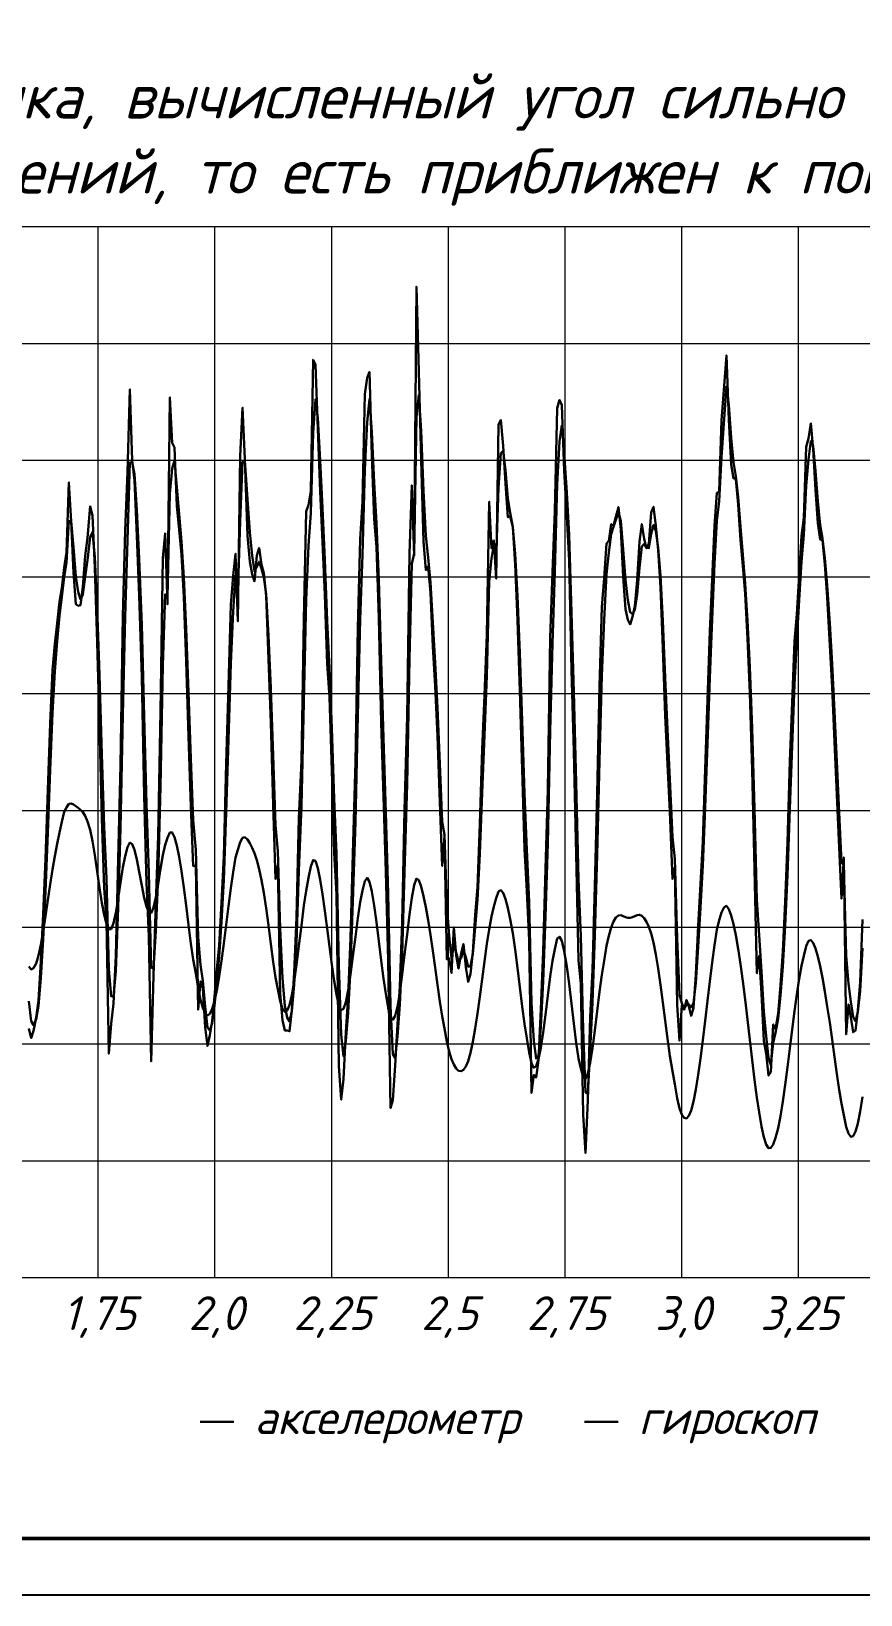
# Model space of a CAD drawing. Header units: inches. Extents: x -14 to 5184, y -66 to 1689.
# Drawn here: x 4973.5 to 5047.2, y 415.2 to 554.2 of the extents above; entities that cross this region are included whole.
import ezdxf

# ---------------------------------------------------------------- set-up
doc = ezdxf.new("R2010")
doc.units = ezdxf.units.IN
doc.header["$MEASUREMENT"] = 0
doc.layers.add('Видимые тонкие (ГОСТ)', color=7, linetype='Continuous', lineweight=25)
doc.layers.add('Видимый контур (ГОСТ)', color=7, linetype='Continuous', lineweight=50)
doc.styles.add('Standart 3.0', font='gost_b.ttf', dxfattribs={"oblique": 15, "height": 3})

msp = doc.modelspace()

# ---------------------------------------------------------------- linework, layer by layer
at = {"layer": 'Видимые тонкие (ГОСТ)', "transparency": 33554684}
msp.add_line((4590.0592, 415.2356), (5184.0592, 415.2356), dxfattribs=at)
at = {"layer": 'Видимые тонкие (ГОСТ)', "color": 254, "lineweight": 18}
for points in [[(4906.8323, 536.8001), (5166.2073, 536.8001)], [(4979.4573, 443.4251), (4979.4573, 536.8001)], [(4979.4573, 443.4251), (4979.4573, 536.8001)], [(4989.8323, 443.4251), (4989.8323, 536.8001)], [(4989.8323, 443.4251), (4989.8323, 536.8001)], [(5000.2073, 443.4251), (5000.2073, 536.8001)], [(5000.2073, 443.4251), (5000.2073, 536.8001)], [(5010.5823, 443.4251), (5010.5823, 536.8001)], [(5020.9573, 443.4251), (5020.9573, 536.8001)], [(5031.3323, 443.4251), (5031.3323, 536.8001)], [(5041.7073, 443.4251), (5041.7073, 536.8001)], [(4906.8323, 526.4251), (5166.2073, 526.4251)], [(5010.5823, 443.4251), (5010.5823, 526.4251)], [(5020.9573, 443.4251), (5020.9573, 526.4251)], [(5031.3323, 443.4251), (5031.3323, 526.4251)], [(5041.7073, 443.4251), (5041.7073, 526.4251)], [(4906.8323, 516.0501), (5162.0823, 516.0501)], [(4906.8323, 516.0501), (5162.0823, 516.0501)], [(4906.8323, 516.0501), (5166.2073, 516.0501)], [(4906.8323, 505.6751), (5166.2073, 505.6751)], [(4906.8323, 495.3001), (5166.2073, 495.3001)], [(4906.8323, 484.9251), (5166.2073, 484.9251)], [(4906.8323, 474.5501), (5166.2073, 474.5501)], [(4906.8323, 474.5501), (5166.2073, 474.5501)], [(4906.8323, 464.1751), (5166.2073, 464.1751)], [(4906.8323, 453.8001), (5166.2073, 453.8001)], [(4906.8323, 453.8001), (5166.2073, 453.8001)], [(4906.8323, 443.4251), (5166.2073, 443.4251)], [(4906.8323, 443.4251), (5166.2073, 443.4251)], [(4906.8323, 443.4251), (5166.2073, 443.4251)]]:
    msp.add_lwpolyline(points, dxfattribs=at)
at = {"layer": 'Видимый контур (ГОСТ)', "transparency": 33554684}
msp.add_line((4610.0592, 420.2356), (5179.0592, 420.2356), dxfattribs=at)
at = {"layer": 'Видимый контур (ГОСТ)', "ltscale": 0.5}
msp.add_lwpolyline([(4894.5592, 556.9022), (5179.0592, 556.9022), (5179.0592, 420.2356), (4894.5592, 420.2356)], close=True, dxfattribs=at)
at = {"layer": 'Видимый контур (ГОСТ)', "color": 163, "lineweight": 30, "true_color": 0x4285f4}
for points in [[(4973.3027, 465.5544), (4973.5114, 464.6891), (4973.7201, 465.3503), (4973.9288, 466.5176), (4974.1375, 468.0441), (4974.3462, 471.5134), (4974.5549, 475.6969), (4974.7636, 480.6232), (4974.9723, 486.7413), (4975.181, 492.6472), (4975.3897, 497.3776), (4975.5984, 499.7367), (4975.8071, 501.5488), (4976.0158, 503.4671), (4976.2245, 504.6589), (4976.4332, 506.5201), (4976.6419, 507.871), (4976.8506, 514.0626), (4977.0593, 510.5811), (4977.2679, 506.0589), (4977.4766, 503.2549), (4977.6853, 503.1161), (4977.894, 503.1692), (4978.1027, 504.7854), (4978.3114, 507.5527), (4978.5201, 509.1567), (4978.7288, 511.9443), (4978.9375, 511.128), (4979.1462, 506.4833), (4979.3549, 499.8591), (4979.5636, 492.4798), (4979.7723, 484.1945), (4979.981, 478.0478), (4980.1897, 475.0846), (4980.3984, 463.3178), (4980.6071, 465.9544), (4980.8158, 467.7625), (4981.0245, 472.0031), (4981.2332, 480.5987), (4981.4419, 488.9494), (4981.6506, 502.1896), (4981.8593, 509.8097), (4982.068, 514.9769), (4982.2767, 522.3357), (4982.4854, 516.0135), (4982.6941, 514.234), (4982.9028, 509.324), (4983.1115, 504.0345), (4983.3202, 496.7572), (4983.5289, 486.2148), (4983.7376, 478.5212), (4983.9463, 473.7582), (4984.155, 462.6158), (4984.3637, 470.2522), (4984.5724, 476.6968), (4984.7811, 482.6598), (4984.9898, 493.7084), (4985.1985, 507.3241), (4985.4072, 509.5444), (4985.6159, 503.2304), (4985.8246, 521.6215), (4986.0333, 517.5808), (4986.242, 517.1564), (4986.4507, 512.0015), (4986.6594, 509.8424), (4986.8681, 507.6629), (4987.0768, 503.8671), (4987.2855, 498.1816), (4987.4942, 491.4962), (4987.7029, 485.2883), (4987.9116, 479.9783), (4988.1202, 480.0395), (4988.329, 467.2197), (4988.5376, 469.7461), (4988.7463, 469.1175), (4988.955, 465.6565), (4989.1637, 463.9953), (4989.3724, 464.9422), (4989.5811, 466.2075), (4989.7898, 468.3869), (4989.9985, 470.8358), (4990.2072, 472.9215), (4990.4159, 476.7417), (4990.6246, 480.8599), (4990.8333, 489.0759), (4991.042, 495.9899), (4991.2507, 503.1896), (4991.4594, 505.7568), (4991.6681, 507.7323), (4991.8768, 501.7366), (4992.0855, 516.4135), (4992.2942, 520.6991), (4992.5029, 516.1646), (4992.7116, 509.3363), (4992.9203, 507.0343), (4993.129, 505.9078), (4993.3377, 505.2711), (4993.5464, 507.569), (4993.7551, 508.2424), (4993.9638, 506.765), (4994.1725, 505.9976), (4994.3812, 503.9896), (4994.5899, 498.3531), (4994.7986, 492.7206), (4995.0073, 485.4393), (4995.216, 478.8192), (4995.4247, 480.0273), (4995.6334, 468.6522), (4995.8421, 466.2728), (4996.0508, 465.3626), (4996.2595, 465.3626), (4996.4682, 465.2973), (4996.6769, 467.1788), (4996.8856, 470.5297), (4997.0943, 475.4193), (4997.303, 484.2434), (4997.5117, 489.3371), (4997.7204, 501.8835), (4997.9291, 511.479), (4998.1378, 512.0709), (4998.3465, 513.3157), (4998.5552, 524.9683), (4998.7639, 524.5112), (4998.9726, 518.8175), (4999.1813, 513.2708), (4999.3899, 508.7853), (4999.5987, 504.0875), (4999.8073, 497.9408), (5000.016, 494.9858), (5000.2247, 488.4841), (5000.4334, 481.1497), (5000.6421, 477.4927), (5000.8508, 462.2158), (5001.0595, 459.2282), (5001.2682, 461.0322), (5001.4769, 465.2116), (5001.6856, 468.4441), (5001.8943, 473.5786), (5002.103, 481.0558), (5002.3117, 489.2514), (5002.5204, 501.1366), (5002.7291, 509.0016), (5002.9378, 512.3647), (5003.1465, 521.9235), (5003.3552, 523.3683), (5003.5639, 523.8867), (5003.7726, 516.4666), (5003.9813, 510.7974), (5004.19, 508.3322), (5004.3987, 502.0509), (5004.6074, 492.7084), (5004.8161, 486.1658), (5005.0248, 479.464), (5005.2335, 471.5827), (5005.4422, 458.4731), (5005.6509, 459.171), (5005.8596, 462.2607), (5006.0683, 465.8891), (5006.277, 469.3094), (5006.4857, 475.0112), (5006.6944, 484.9414), (5006.9031, 493.2716), (5007.1118, 507.7404), (5007.3205, 513.8096), (5007.5292, 507.5527), (5007.7379, 531.4496), (5007.9466, 523.9153), (5008.1553, 516.0544), (5008.364, 508.8383), (5008.5727, 506.2833), (5008.7814, 506.5976), (5008.9901, 504.263), (5009.1988, 499.4795), (5009.4075, 495.9736), (5009.6162, 491.537), (5009.8249, 485.672), (5010.0336, 479.9946), (5010.2423, 482.6598), (5010.451, 471.6889), (5010.6596, 471.7909), (5010.8683, 470.4767), (5011.077, 474.5214), (5011.2857, 472.0684), (5011.4944, 470.8766), (5011.7031, 472.2154), (5011.9118, 473.0561), (5012.1205, 470.995), (5012.3292, 469.6889), (5012.5379, 470.391), (5012.7466, 472.3174), (5012.9553, 475.6438), (5013.164, 478.1008), (5013.3727, 483.6884), (5013.5814, 490.3697), (5013.7901, 495.1328), (5013.9988, 500.5652), (5014.2075, 512.3484), (5014.4162, 508.2098), (5014.6249, 508.92), (5014.8336, 505.5201), (5015.0423, 519.1808), (5015.251, 519.6175), (5015.4597, 517.3196), (5015.6684, 513.9606), (5015.8771, 510.9729), (5016.0858, 511.0586), (5016.2945, 510.0791), (5016.5032, 506.8139), (5016.7119, 501.8264), (5016.9206, 495.5532), (5017.1293, 488.5575), (5017.338, 481.5252), (5017.5467, 477.758), (5017.7554, 473.3867), (5017.9641, 459.8281), (5018.1728, 461.4281), (5018.3815, 461.1872), (5018.5902, 462.7341), (5018.7989, 467.2605), (5019.0076, 472.3827), (5019.2163, 479.7049), (5019.425, 486.7699), (5019.6337, 500.2591), (5019.8424, 506.1242), (5020.0511, 511.5117), (5020.2598, 520.6623), (5020.4685, 521.3929), (5020.6772, 520.9399), (5020.8859, 515.1075), (5021.0946, 511.0342), (5021.3033, 507.1282), (5021.5119, 497.398), (5021.7207, 490.1901), (5021.9294, 480.9987), (5022.138, 471.6154), (5022.3467, 469.5257), (5022.5554, 457.918), (5022.7641, 454.4732), (5022.9728, 459.1669), (5023.1815, 466.5544), (5023.3902, 470.7664), (5023.5989, 478.1988), (5023.8076, 486.4433), (5024.0163, 495.9532), (5024.225, 502.9896), (5024.4337, 505.5732), (5024.6424, 508.6424), (5024.8511, 508.8832), (5025.0598, 510.3607), (5025.2685, 510.2097), (5025.4772, 511.0219), (5025.6859, 511.8831), (5025.8946, 509.8832), (5026.1033, 505.667), (5026.312, 502.8059), (5026.5207, 501.8672), (5026.7294, 501.4468), (5026.9381, 502.1325), (5027.1468, 503.0712), (5027.3555, 505.3732), (5027.5642, 508.822), (5027.7729, 510.3607), (5027.9816, 509.0547), (5028.1903, 508.2139), (5028.399, 508.6139), (5028.6077, 511.3852), (5028.8164, 511.9035), (5029.0251, 510.2015), (5029.2338, 508.0343), (5029.4425, 504.765), (5029.6512, 499.3285), (5029.8599, 493.3492), (5030.0686, 489.0432), (5030.2773, 484.8312), (5030.486, 478.8314), (5030.6947, 479.8559), (5030.9034, 467.6645), (5031.1121, 464.4647), (5031.3208, 467.5951), (5031.5295, 467.2115), (5031.7382, 468.0849), (5031.9469, 467.4972), (5032.1556, 466.6646), (5032.3643, 467.3707), (5032.573, 470.3583), (5032.7816, 474.6724), (5032.9904, 478.3702), (5033.199, 482.1701), (5033.4077, 488.582), (5033.6164, 494.7124), (5033.8251, 500.8509), (5034.0338, 505.4548), (5034.2425, 510.1975), (5034.4512, 513.132), (5034.6599, 513.2586), (5034.8686, 519.5603), (5035.0773, 522.6378), (5035.286, 525.3479), (5035.4947, 519.642), (5035.7034, 515.6585), (5035.9121, 514.434), (5036.1208, 514.3606), (5036.3295, 512.1035), (5036.5382, 508.9363), (5036.7469, 506.6425), (5036.9556, 504.1814), (5037.1643, 500.2101), (5037.373, 495.3695), (5037.5817, 488.5412), (5037.7904, 479.7293), (5037.9991, 470.4563), (5038.2078, 472.0113), (5038.4165, 468.6441), (5038.6252, 464.4565), (5038.8339, 463.3219), (5039.0426, 461.3587), (5039.2513, 461.6689), (5039.46, 465.9095), (5039.6687, 465.4973), (5039.8774, 466.8605), (5040.0861, 469.3869), (5040.2948, 472.3827), (5040.5035, 476.7948), (5040.7122, 482.0884), (5040.9209, 489.3085), (5041.1296, 494.5042), (5041.3383, 499.9571), (5041.547, 502.3529), (5041.7557, 505.8262), (5041.9644, 509.3322), (5042.1731, 510.9199), (5042.3818, 517.2298), (5042.5905, 517.9604), (5042.7992, 519.3318), (5043.0079, 517.0339), (5043.2166, 513.4096), (5043.4253, 510.4342), (5043.634, 508.9893), (5043.8427, 508.9404), (5044.0513, 506.7772), (5044.2601, 503.8753), (5044.4687, 499.5775), (5044.6774, 495.8838), (5044.8861, 491.0268), (5045.0948, 486.3209), (5045.3035, 481.6231), (5045.5122, 477.0805), (5045.7209, 480.7456), (5045.9296, 465.0238), (5046.1383, 467.6931), (5046.347, 466.5666), (5046.5557, 465.2075), (5046.7644, 465.3667), (5046.9731, 467.1339), (5047.1818, 469.6522), (5047.3905, 475.2234)], [(4988.5204, 430.5998), (4991.5204, 430.5998)]]:
    msp.add_lwpolyline(points, dxfattribs=at)
at = {"layer": 'Видимый контур (ГОСТ)', "color": 40, "lineweight": 30, "true_color": 0xf4b400}
msp.add_lwpolyline([(4973.3027, 467.9829), (4973.5114, 466.2075), (4973.7201, 465.832), (4973.9288, 466.383), (4974.1375, 467.5666), (4974.3462, 470.0195), (4974.5549, 473.4602), (4974.7636, 477.709), (4974.9723, 482.9292), (4975.181, 488.4922), (4975.3897, 493.5941), (4975.5984, 497.2633), (4975.8071, 499.953), (4976.0158, 502.2182), (4976.2245, 503.912), (4976.4332, 505.6548), (4976.6419, 506.9649), (4976.8506, 510.6627), (4977.0593, 510.6383), (4977.2679, 508.3077), (4977.4766, 505.7119), (4977.6853, 504.3365), (4977.894, 503.663), (4978.1027, 504.112), (4978.3114, 505.6711), (4978.5201, 507.169), (4978.7288, 509.1893), (4978.9375, 509.6587), (4979.1462, 507.4384), (4979.3549, 502.9325), (4979.5636, 496.9735), (4979.7723, 489.9167), (4979.981, 483.4516), (4980.1897, 478.8682), (4980.3984, 470.8318), (4980.6071, 468.4155), (4980.8158, 468.3502), (4981.0245, 470.644), (4981.2332, 476.256), (4981.4419, 483.3047), (4981.6506, 493.4226), (4981.8593, 502.1243), (4982.068, 508.9485), (4982.2767, 515.8462), (4982.4854, 515.8584), (4982.6941, 514.7932), (4982.9028, 511.6341), (4983.1115, 507.2792), (4983.3202, 501.4142), (4983.5289, 493.2594), (4983.7376, 485.5128), (4983.9463, 479.3906), (4984.155, 470.9583), (4984.3637, 470.8522), (4984.5724, 474.2234), (4984.7811, 479.0273), (4984.9898, 487.0474), (4985.1985, 497.798), (4985.4072, 504.1365), (4985.6159, 503.9855), (4985.8246, 513.0504), (4986.0333, 515.3156), (4986.242, 516.0258), (4986.4507, 513.6422), (4986.6594, 511.2342), (4986.8681, 508.8179), (4987.0768, 505.6181), (4987.2855, 501.0876), (4987.4942, 495.4389), (4987.7029, 489.533), (4987.9116, 484.0516), (4988.1202, 481.415), (4988.329, 473.6643), (4988.5376, 471.195), (4988.7463, 469.791), (4988.955, 467.4931), (4989.1637, 465.636), (4989.3724, 465.3626), (4989.5811, 466.0075), (4989.7898, 467.5503), (4989.9985, 469.6808), (4990.2072, 471.9011), (4990.4159, 475.0193), (4990.6246, 478.7171), (4990.8333, 484.7251), (4991.042, 491.186), (4991.2507, 497.9776), (4991.4594, 502.5896), (4991.6681, 505.814), (4991.8768, 504.1038), (4992.0855, 510.5974), (4992.2942, 515.8544), (4992.5029, 516.0258), (4992.7116, 512.581), (4992.9203, 509.6465), (4993.129, 507.5731), (4993.3377, 506.1772), (4993.5464, 506.5609), (4993.7551, 507.0139), (4993.9638, 506.4017), (4994.1725, 505.6303), (4994.3812, 504.1365), (4994.5899, 500.4754), (4994.7986, 495.7777), (4995.0073, 489.8065), (4995.216, 483.6231), (4995.4247, 481.2966), (4995.6334, 474.4438), (4995.8421, 470.0277), (4996.0508, 467.5503), (4996.2595, 466.5136), (4996.4682, 466.1544), (4996.6769, 467.1013), (4996.8856, 469.4277), (4997.0943, 473.1663), (4997.303, 479.5538), (4997.5117, 485.3373), (4997.7204, 494.5002), (4997.9291, 503.6426), (4998.1378, 508.4384), (4998.3465, 511.3729), (4998.5552, 518.4624), (4998.7639, 521.4501), (4998.9726, 519.8134), (4999.1813, 516.0217), (4999.3899, 511.7688), (4999.5987, 507.1935), (4999.8073, 501.7815), (5000.016, 497.5776), (5000.2247, 492.2309), (5000.4334, 485.9658), (5000.6421, 481.113), (5000.8508, 471.1828), (5001.0595, 464.9993), (5001.2682, 463.0729), (5001.4769, 464.4361), (5001.6856, 466.9666), (5001.8943, 470.9705), (5002.103, 476.8233), (5002.3117, 483.8965), (5002.5204, 493.3573), (5002.7291, 501.8835), (5002.9378, 507.6425), (5003.1465, 515.1973), (5003.3552, 519.4297), (5003.5639, 521.4786), (5003.7726, 518.5481), (5003.9813, 514.0544), (5004.19, 510.4464), (5004.3987, 505.4099), (5004.6074, 498.202), (5004.8161, 491.386), (5005.0248, 484.7373), (5005.2335, 477.5417), (5005.4422, 467.5747), (5005.6509, 463.2729), (5005.8596, 462.9464), (5006.0683, 464.832), (5006.277, 467.6931), (5006.4857, 472.146), (5006.6944, 479.4314), (5006.9031, 487.2433), (5007.1118, 498.3816), (5007.3205, 506.8262), (5007.5292, 507.7649), (5007.7379, 519.8909), (5007.9466, 521.8378), (5008.1553, 518.6583), (5008.364, 513.3239), (5008.5727, 509.3118), (5008.7814, 507.3894), (5008.9901, 505.1691), (5009.1988, 501.6141), (5009.4075, 498.0469), (5009.6162, 494.0267), (5009.8249, 489.1045), (5010.0336, 483.8965), (5010.2423, 482.7415), (5010.451, 476.6315), (5010.6596, 473.7704), (5010.8683, 471.7827), (5011.077, 472.901), (5011.2857, 472.3133), (5011.4944, 471.497), (5011.7031, 471.8399), (5011.9118, 472.5133), (5012.1205, 471.8888), (5012.3292, 471.0277), (5012.5379, 471.0807), (5012.7466, 472.1868), (5012.9553, 474.5091), (5013.164, 476.9784), (5013.3727, 481.0762), (5013.5814, 486.5005), (5013.7901, 491.5982), (5013.9988, 496.8756), (5014.2075, 505.2507), (5014.4162, 507.3037), (5014.6249, 508.5526), (5014.8336, 507.4098), (5015.0423, 513.5851), (5015.251, 516.6625), (5015.4597, 516.8747), (5015.6684, 515.1442), (5015.8771, 512.6627), (5016.0858, 511.3648), (5016.2945, 510.1036), (5016.5032, 507.7241), (5016.7119, 503.9691), (5016.9206, 498.9), (5017.1293, 492.8717), (5017.338, 486.4229), (5017.5467, 481.4599), (5017.7554, 476.7784), (5017.9641, 467.836), (5018.1728, 464.4239), (5018.3815, 462.8729), (5018.5902, 463.1096), (5018.7989, 465.7013), (5019.0076, 469.7175), (5019.2163, 475.4928), (5019.425, 481.9905), (5019.6337, 491.9696), (5019.8424, 499.7448), (5020.0511, 506.1486), (5020.2598, 513.8749), (5020.4685, 517.7155), (5020.6772, 519.144), (5020.8859, 516.6707), (5021.0946, 513.1769), (5021.3033, 509.3771), (5021.5119, 502.5161), (5021.7207, 495.4634), (5021.9294, 487.3739), (5022.138, 478.8029), (5022.3467, 473.7092), (5022.5554, 465.4442), (5022.7641, 459.873), (5022.9728, 459.7547), (5023.1815, 463.6321), (5023.3902, 467.8523), (5023.5989, 473.8153), (5023.8076, 480.9864), (5024.0163, 489.3289), (5024.225, 496.9164), (5024.4337, 501.8631), (5024.6424, 505.9242), (5024.8511, 507.8425), (5025.0598, 509.4628), (5025.2685, 510.1117), (5025.4772, 510.7485), (5025.6859, 511.4015), (5025.8946, 510.6505), (5026.1033, 508.1159), (5026.312, 505.4181), (5026.5207, 503.6141), (5026.7294, 502.5284), (5026.9381, 502.357), (5027.1468, 502.757), (5027.3555, 504.112), (5027.5642, 506.4874), (5027.7729, 508.3812), (5027.9816, 508.6057), (5028.1903, 508.2506), (5028.399, 508.218), (5028.6077, 509.4995), (5028.8164, 510.2995), (5029.0251, 509.724), (5029.2338, 508.2506), (5029.4425, 505.7895), (5029.6512, 501.7692), (5029.8599, 496.749), (5030.0686, 492.1003), (5030.2773, 487.7004), (5030.486, 482.5823), (5030.6947, 480.6354), (5030.9034, 473.5378), (5031.1121, 468.542), (5031.3208, 467.8033), (5031.5295, 467.3625), (5031.7382, 467.6931), (5031.9469, 467.7053), (5032.1556, 467.4237), (5032.3643, 467.7992), (5032.573, 469.6155), (5032.7816, 472.7908), (5032.9904, 476.3091), (5033.199, 480.0436), (5033.4077, 485.1822), (5033.6164, 490.8268), (5033.8251, 496.7082), (5034.0338, 501.9121), (5034.2425, 506.8343), (5034.4512, 510.6668), (5034.6599, 512.3933), (5034.8686, 516.3074), (5035.0773, 519.7073), (5035.286, 522.5888), (5035.4947, 520.9725), (5035.7034, 518.0298), (5035.9121, 515.8544), (5036.1208, 514.6218), (5036.3295, 512.7565), (5036.5382, 510.1607), (5036.7469, 507.6425), (5036.9556, 505.0956), (5037.1643, 501.7611), (5037.373, 497.6755), (5037.5817, 492.2145), (5037.7904, 485.0842), (5037.9991, 476.9744), (5038.2078, 473.8439), (5038.4165, 470.6073), (5038.6252, 467.0564), (5038.8339, 464.8728), (5039.0426, 462.9464), (5039.2513, 462.3219), (5039.46, 464.2688), (5039.6687, 465.1748), (5039.8774, 466.4401), (5040.0861, 468.4645), (5040.2948, 471.0685), (5040.5035, 474.6642), (5040.7122, 479.1702), (5040.9209, 485.0679), (5041.1296, 490.6309), (5041.3383, 496.1042), (5041.547, 499.9816), (5041.7557, 503.5937), (5041.9644, 507.0302), (5042.1731, 509.422), (5042.3818, 513.7565), (5042.5905, 516.0911), (5042.7992, 517.7522), (5043.0079, 517.2747), (5043.2166, 515.083), (5043.4253, 512.4015), (5043.634, 510.2709), (5043.8427, 509.0832), (5044.0513, 507.3323), (5044.2601, 504.9324), (5044.4687, 501.5366), (5044.6774, 497.9572), (5044.8861, 493.7247), (5045.0948, 489.2636), (5045.3035, 484.7332), (5045.5122, 480.3089), (5045.7209, 480.011), (5045.9296, 471.995), (5046.1383, 469.542), (5046.347, 467.9094), (5046.5557, 466.5911), (5046.7644, 466.1789), (5046.9731, 467.0237), (5047.1818, 468.8604), (5047.3905, 472.6929)], dxfattribs=at)
at = {"layer": 'Видимый контур (ГОСТ)', "color": 22, "lineweight": 30, "true_color": 0xdb4437}
for points in [[(4973.3027, 471.0603), (4973.5114, 470.8032), (4973.7201, 470.9093), (4973.9288, 471.3215), (4974.1375, 472.0276), (4974.3462, 472.9868), (4974.5549, 474.1867), (4974.7636, 475.5213), (4974.9723, 476.9376), (4975.181, 478.3457), (4975.3897, 479.664), (4975.5984, 480.8599), (4975.8071, 481.9497), (4976.0158, 482.97), (4976.2245, 483.9169), (4976.4332, 484.7944), (4976.6419, 485.1985), (4976.8506, 485.5005), (4977.0593, 485.5332), (4977.2679, 485.4475), (4977.4766, 485.3128), (4977.6853, 485.1618), (4977.894, 484.9822), (4978.1027, 484.7577), (4978.3114, 484.4353), (4978.5201, 483.9455), (4978.7288, 483.2067), (4978.9375, 482.2068), (4979.1462, 480.9415), (4979.3549, 479.5089), (4979.5636, 478.0478), (4979.7723, 476.7172), (4979.981, 475.656), (4980.1897, 474.8602), (4980.3984, 474.3336), (4980.6071, 474.3745), (4980.8158, 474.901), (4981.0245, 475.8315), (4981.2332, 477.1009), (4981.4419, 478.5008), (4981.6506, 479.8559), (4981.8593, 480.8681), (4982.068, 481.668), (4982.2767, 482.0721), (4982.4854, 481.9252), (4982.6941, 481.4191), (4982.9028, 480.5701), (4983.1115, 479.464), (4983.3202, 478.2518), (4983.5289, 477.1458), (4983.7376, 476.3866), (4983.9463, 475.8928), (4984.155, 475.8071), (4984.3637, 476.3009), (4984.5724, 477.1947), (4984.7811, 478.3661), (4984.9898, 479.7212), (4985.1985, 480.9497), (4985.4072, 481.8803), (4985.6159, 482.4802), (4985.8246, 482.9741), (4986.0333, 482.9741), (4986.242, 482.5537), (4986.4507, 481.8109), (4986.6594, 480.7946), (4986.8681, 479.5375), (4987.0768, 478.0886), (4987.2855, 476.4682), (4987.4942, 474.754), (4987.7029, 473.101), (4987.9116, 471.6848), (4988.1202, 470.4277), (4988.329, 469.1216), (4988.5376, 468.1013), (4988.7463, 467.3707), (4988.955, 466.9095), (4989.1637, 466.6891), (4989.3724, 466.836), (4989.5811, 467.2809), (4989.7898, 467.987), (4989.9985, 468.9624), (4990.2072, 470.1583), (4990.4159, 471.5542), (4990.6246, 473.1092), (4990.8333, 474.7663), (4991.042, 476.4274), (4991.2507, 478.0029), (4991.4594, 479.4436), (4991.6681, 480.7497), (4991.8768, 481.4109), (4992.0855, 482.0925), (4992.2942, 482.5006), (4992.5029, 482.5374), (4992.7116, 482.3374), (4992.9203, 482.015), (4993.129, 481.6068), (4993.3377, 481.113), (4993.5464, 480.4926), (4993.7551, 479.7089), (4993.9638, 478.7335), (4994.1725, 477.5988), (4994.3812, 476.2519), (4994.5899, 474.7173), (4994.7986, 473.0766), (4995.0073, 471.4685), (4995.216, 470.0889), (4995.4247, 469.0318), (4995.6334, 467.9666), (4995.8421, 467.3054), (4996.0508, 467.0197), (4996.2595, 467.138), (4996.4682, 467.6319), (4996.6769, 468.5012), (4996.8856, 469.7257), (4997.0943, 471.2113), (4997.303, 472.9051), (4997.5117, 474.6887), (4997.7204, 476.4682), (4997.9291, 477.7702), (4998.1378, 478.9375), (4998.3465, 479.9293), (4998.5552, 480.5089), (4998.7639, 480.4395), (4998.9726, 479.7946), (4999.1813, 478.7498), (4999.3899, 477.4805), (4999.5987, 476.0152), (4999.8073, 474.4438), (5000.016, 472.8398), (5000.2247, 471.2358), (5000.4334, 469.7869), (5000.6421, 468.5584), (5000.8508, 467.5992), (5001.0595, 467.1829), (5001.2682, 467.3013), (5001.4769, 467.889), (5001.6856, 468.942), (5001.8943, 470.3338), (5002.103, 471.9582), (5002.3117, 473.6806), (5002.5204, 475.3622), (5002.7291, 476.7621), (5002.9378, 477.7988), (5003.1465, 478.6273), (5003.3552, 478.9212), (5003.5639, 478.5661), (5003.7726, 477.7172), (5003.9813, 476.4805), (5004.19, 474.9908), (5004.3987, 473.3174), (5004.6074, 471.6031), (5004.8161, 470.0032), (5005.0248, 468.6278), (5005.2335, 467.3911), (5005.4422, 466.5217), (5005.6509, 466.3258), (5005.8596, 466.685), (5006.0683, 467.5135), (5006.277, 468.7543), (5006.4857, 470.342), (5006.6944, 472.1215), (5006.9031, 473.9051), (5007.1118, 475.6846), (5007.3205, 477.1458), (5007.5292, 478.2967), (5007.7379, 478.8641), (5007.9466, 478.7335), (5008.1553, 478.1539), (5008.364, 477.3049), (5008.5727, 476.3213), (5008.7814, 475.1867), (5008.9901, 473.8765), (5009.1988, 472.4562), (5009.4075, 470.9624), (5009.6162, 469.4318), (5009.8249, 467.9421), (5010.0336, 466.636), (5010.2423, 465.5585), (5010.451, 464.3953), (5010.6596, 463.5178), (5010.8683, 462.8362), (5011.077, 462.3341), (5011.2857, 461.9913), (5011.4944, 461.7954), (5011.7031, 461.7587), (5011.9118, 461.8893), (5012.1205, 462.1627), (5012.3292, 462.6403), (5012.5379, 463.379), (5012.7466, 464.3545), (5012.9553, 465.5381), (5013.164, 466.885), (5013.3727, 468.3706), (5013.5814, 469.9257), (5013.7901, 471.4929), (5013.9988, 473.0766), (5014.2075, 474.3581), (5014.4162, 475.505), (5014.6249, 476.3866), (5014.8336, 477.1335), (5015.0423, 477.709), (5015.251, 477.8355), (5015.4597, 477.5988), (5015.6684, 477.0519), (5015.8771, 476.2642), (5016.0858, 475.2724), (5016.2945, 474.0316), (5016.5032, 472.5623), (5016.7119, 470.9501), (5016.9206, 469.2236), (5017.1293, 467.5094), (5017.338, 465.9626), (5017.5467, 464.7014), (5017.7554, 463.4116), (5017.9641, 462.477), (5018.1728, 462.0607), (5018.3815, 462.1954), (5018.5902, 462.8076), (5018.7989, 463.8402), (5019.0076, 465.1871), (5019.2163, 466.7544), (5019.425, 468.4686), (5019.6337, 470.1624), (5019.8424, 471.5542), (5020.0511, 472.5949), (5020.2598, 473.5378), (5020.4685, 473.6969), (5020.6772, 473.3337), (5020.8859, 472.4194), (5021.0946, 471.0685), (5021.3033, 469.5134), (5021.5119, 467.7747), (5021.7207, 465.9911), (5021.9294, 464.2769), (5022.138, 462.8892), (5022.3467, 461.9831), (5022.5554, 461.2403), (5022.7641, 461.073), (5022.9728, 461.5464), (5023.1815, 462.4974), (5023.3902, 463.8035), (5023.5989, 465.3789), (5023.8076, 467.089), (5024.0163, 468.8073), (5024.225, 470.3216), (5024.4337, 471.5623), (5024.6424, 472.9051), (5024.8511, 473.7826), (5025.0598, 474.5091), (5025.2685, 475.0561), (5025.4772, 475.4234), (5025.6859, 475.5907), (5025.8946, 475.603), (5026.1033, 475.5254), (5026.312, 475.4356), (5026.5207, 475.3826), (5026.7294, 475.3826), (5026.9381, 475.4316), (5027.1468, 475.5213), (5027.3555, 475.6152), (5027.5642, 475.656), (5027.7729, 475.5703), (5027.9816, 475.3458), (5028.1903, 475.0234), (5028.399, 474.5949), (5028.6077, 473.9949), (5028.8164, 473.1868), (5029.0251, 472.1297), (5029.2338, 470.8807), (5029.4425, 469.44), (5029.6512, 467.8645), (5029.8599, 466.2483), (5030.0686, 464.6565), (5030.2773, 463.1259), (5030.486, 461.7587), (5030.6947, 460.5873), (5030.9034, 459.3588), (5031.1121, 458.4363), (5031.3208, 457.9058), (5031.5295, 457.62), (5031.7382, 457.5588), (5031.9469, 457.7792), (5032.1556, 458.2608), (5032.3643, 459.0649), (5032.573, 460.1383), (5032.7816, 461.4321), (5032.9904, 462.8933), (5033.199, 464.5014), (5033.4077, 466.236), (5033.6164, 467.9992), (5033.8251, 469.7338), (5034.0338, 471.3991), (5034.2425, 472.9623), (5034.4512, 474.3255), (5034.6599, 475.1867), (5034.8686, 475.8438), (5035.0773, 476.3213), (5035.286, 476.4397), (5035.4947, 476.154), (5035.7034, 475.5785), (5035.9121, 474.8275), (5036.1208, 473.852), (5036.3295, 472.6398), (5036.5382, 471.2685), (5036.7469, 469.7461), (5036.9556, 468.1094), (5037.1643, 466.334), (5037.373, 464.5504), (5037.5817, 462.7709), (5037.7904, 460.9873), (5037.9991, 459.4036), (5038.2078, 458.1057), (5038.4165, 456.8323), (5038.6252, 455.8773), (5038.8339, 455.2487), (5039.0426, 454.9059), (5039.2513, 454.9344), (5039.46, 455.2406), (5039.6687, 455.8283), (5039.8774, 456.6772), (5040.0861, 457.7711), (5040.2948, 459.0649), (5040.5035, 460.5301), (5040.7122, 462.1178), (5040.9209, 463.779), (5041.1296, 465.4646), (5041.3383, 467.085), (5041.547, 468.591), (5041.7557, 469.9665), (5041.9644, 471.1011), (5042.1731, 471.995), (5042.3818, 472.8602), (5042.5905, 473.3255), (5042.7992, 473.4031), (5043.0079, 473.1623), (5043.2166, 472.6439), (5043.4253, 471.9378), (5043.634, 471.0848), (5043.8427, 470.044), (5044.0513, 468.8441), (5044.2601, 467.5054), (5044.4687, 466.0687), (5044.6774, 464.5626), (5044.8861, 463.0239), (5045.0948, 461.5097), (5045.3035, 460.0853), (5045.5122, 458.8853), (5045.7209, 457.8568), (5045.9296, 456.816), (5046.1383, 456.2119), (5046.347, 455.9222), (5046.5557, 455.9834), (5046.7644, 456.3834), (5046.9731, 457.118), (5047.1818, 458.1629), (5047.3905, 459.4649)], [(5022.6761, 430.5998), (5025.6761, 430.5998)]]:
    msp.add_lwpolyline(points, dxfattribs=at)

# ---------------------------------------------------------------- texts
at = {"layer": 'Видимые тонкие (ГОСТ)', "ltscale": 0.5, "insert": (5036.8092, 550.4023), "char_height": 4, "attachment_point": 2, "style": 'Standart 3.0'}
msp.add_mtext_dynamic_manual_height_columns('{\\fGOST type B|b0|i0|c204|p0;Как видно из графика, вычисленный угол сильно зашумлен и подвержен сильному влиянию линейных ускорений, то есть приближен к показаниям угла акселерометра. }K = 0,5', width=253.887161, gutter_width=15, heights=[13.5656], dxfattribs=at)
at = {"layer": 'Видимый контур (ГОСТ)', "lineweight": 30, "char_height": 3, "width": 11.335809, "attachment_point": 2, "style": 'Standart 3.0'}
for s, insert in [('\\pxqc;{\\fGOST type B|b0|i0|c204|p0;3,0}', (5031.4346, 441.7586)), ('\\pxqc;{\\fGOST type B|b0|i0|c204|p0;3,25}', (5041.8096, 441.7586)), ('\\pxqc;{\\fGOST type B|b0|i0|c204|p0;1,75}', (4979.5596, 441.7586)), ('\\pxqc;{\\fGOST type B|b0|i0|c204|p0;2,0}', (4989.9346, 441.7586)), ('\\pxqc;{\\fGOST type B|b0|i0|c204|p0;2,25}', (5000.3096, 441.7586)), ('\\pxqc;{\\fGOST type B|b0|i0|c204|p0;2,5}', (5010.6846, 441.7586)), ('\\pxqc;{\\fGOST type B|b0|i0|c204|p0;2,75}', (5021.0596, 441.7586))]:
    msp.add_mtext(s, dxfattribs=dict(at, insert=insert))
at = {"layer": 'Видимый контур (ГОСТ)', "lineweight": 30, "char_height": 3, "attachment_point": 4, "style": 'Standart 3.0'}
for s, insert in [('{\\fGOST type B|b0|i0|c204|p0; акселерометр}', (4991.5204, 430.5998)), ('{\\fGOST type B|b0|i0|c204|p0; гироскоп}', (5025.6761, 430.5998))]:
    msp.add_mtext(s, dxfattribs=dict(at, insert=insert))

doc.saveas('drawing.dxf')
